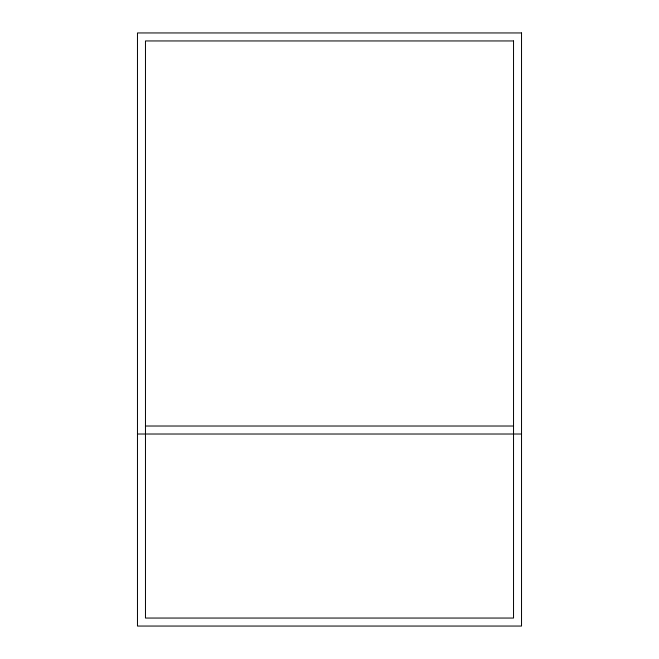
<?xml version="1.0" encoding="UTF-8"?>
<svg xmlns="http://www.w3.org/2000/svg" width="659" height="659" viewBox="0 0 659 659"><rect width="100%" height="100%" fill="white"/><g stroke="black" fill="none" stroke-linecap="round" stroke-linejoin="round"><path stroke-width="0.99" d="M145.466 426.019L513.534 426.019M137.467 434.017L521.533 434.017M521.533 32.95L137.467 32.95L137.467 626.05L521.533 626.05L521.533 32.95M513.534 40.949L145.466 40.949L145.466 618.051L513.534 618.051L513.534 40.949"/></g></svg>
